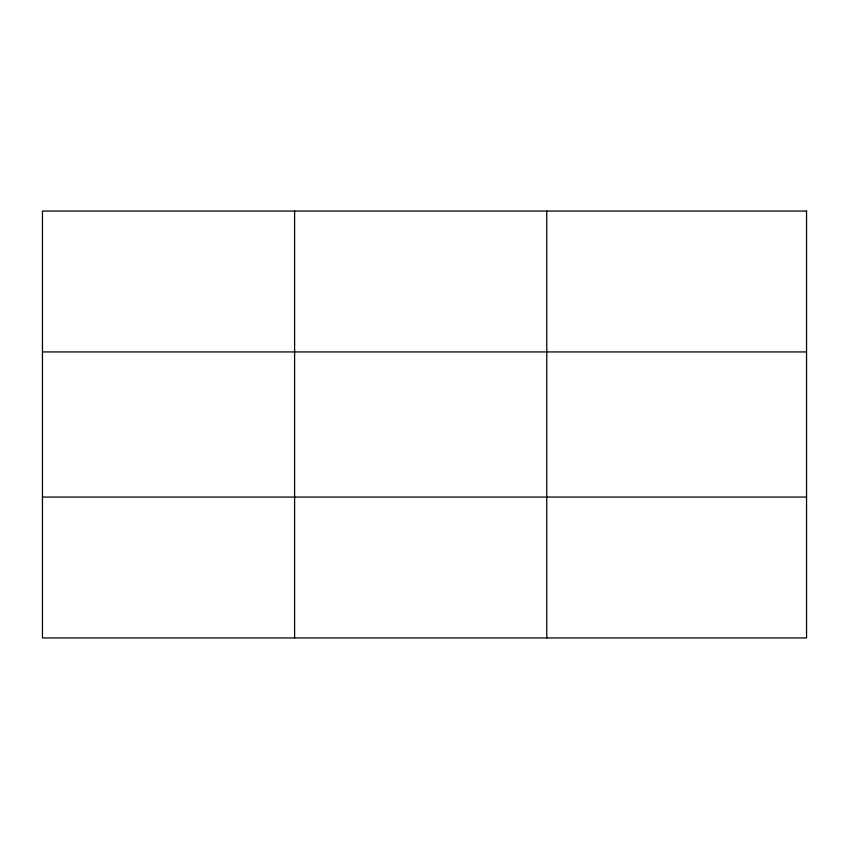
<?xml version="1.0" encoding="UTF-8"?>
<svg xmlns="http://www.w3.org/2000/svg" width="849" height="849" viewBox="0 0 849 849"><rect width="100%" height="100%" fill="white"/><g stroke="black" fill="none" stroke-linecap="round" stroke-linejoin="round"><path stroke-width="1.27" d="M294.603 637.949L294.603 211.051M546.756 637.949L546.756 211.051M42.45 351.932L806.55 351.932M42.45 497.068L806.55 497.068M806.55 211.051L806.55 637.949L42.45 637.949L42.45 211.051L806.55 211.051"/></g></svg>
